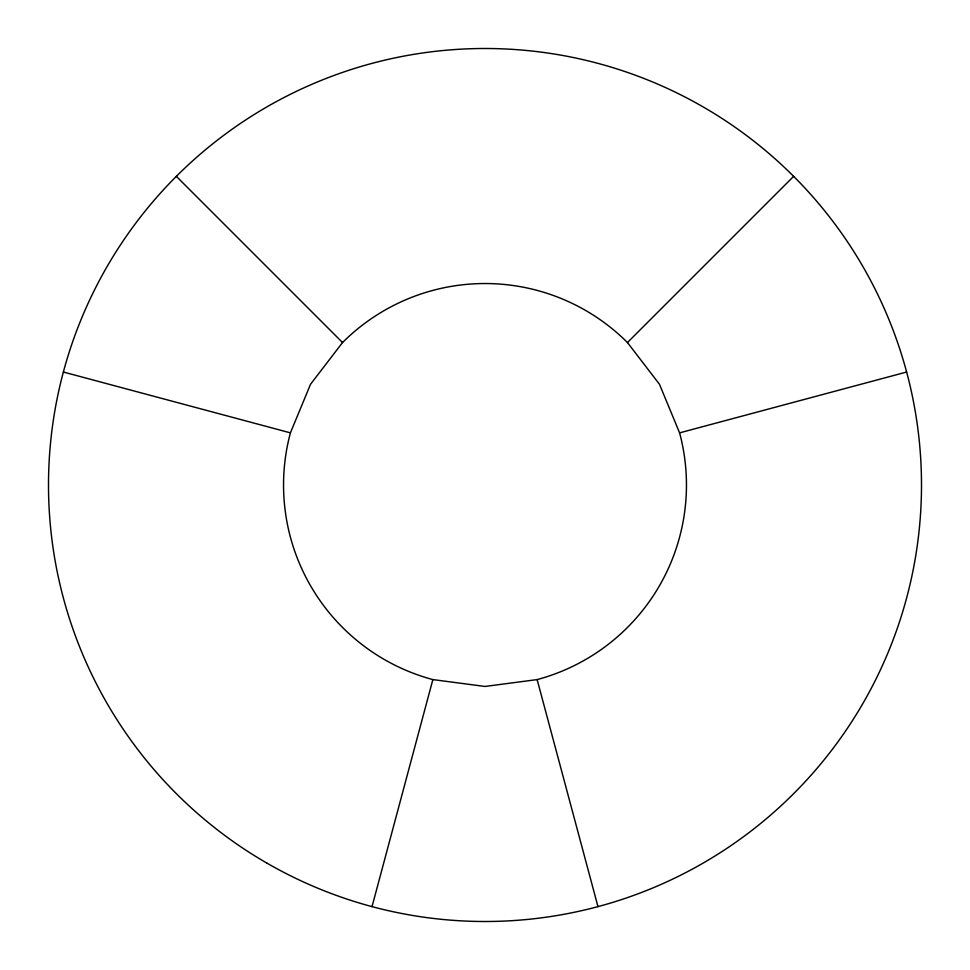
<?xml version="1.0" encoding="UTF-8"?>
<svg xmlns="http://www.w3.org/2000/svg" width="970" height="970" viewBox="0 0 970 970"><rect width="100%" height="100%" fill="white"/><g stroke="black" fill="none" stroke-linecap="round" stroke-linejoin="round"><path stroke-width="1.45" d="M372.031 906.623L432.862 679.594A201.457 201.457 0 0 1 290.406 432.862L63.377 372.031M290.406 432.862L310.533 384.265L342.543 342.543A201.457 201.457 0 0 1 627.457 342.543L793.654 176.346M597.969 906.623L537.137 679.594A201.457 201.457 0 0 0 679.594 432.862L906.623 372.031M537.137 679.594L485 686.457L432.862 679.594M176.346 176.346L342.543 342.543M627.457 342.543L659.467 384.265L679.594 432.862M266.75 863.021A436.5 436.5 0 0 0 921.5 485A436.5 436.5 0 0 0 266.75 106.979A436.5 436.5 0 0 0 266.75 863.021"/></g></svg>
